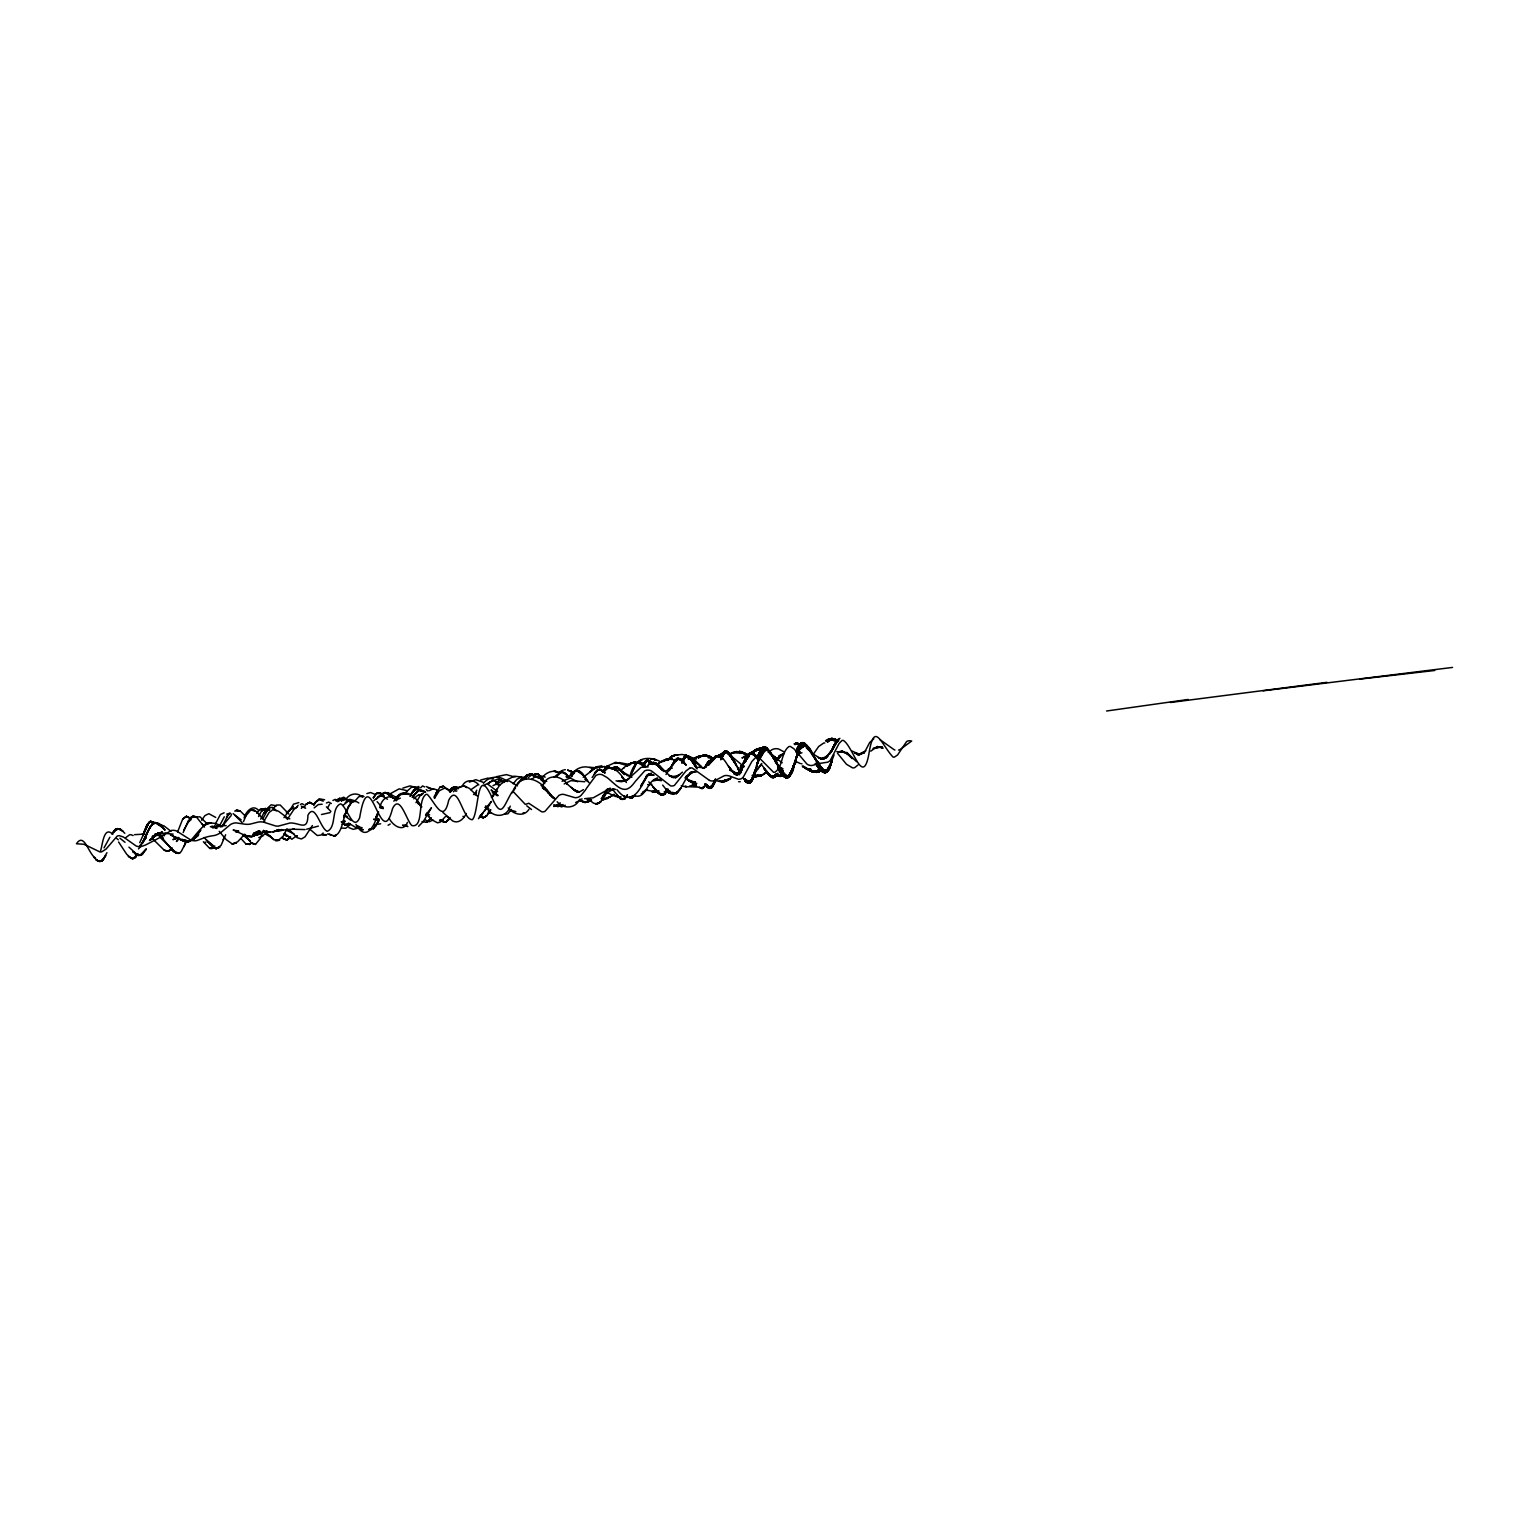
<?xml version="1.0" encoding="UTF-8"?>
<svg xmlns="http://www.w3.org/2000/svg" width="1529" height="1529" viewBox="0 0 1529 1529"><rect width="100%" height="100%" fill="white"/><g stroke="black" fill="none" stroke-linecap="round" stroke-linejoin="round"><path stroke-width="1.5" d="M748.981 783.192L745.215 780.784L748.694 783.211L745.54 781.128L748.694 783.211L751.064 781.185L748.14 783.058L744.547 780.019L749.535 783.039L753.835 775.432L750.032 782.16L745.311 781.319C755.039 788.352 755.402 765.303 758.212 760.525M755.135 771.61L761.901 749.401L758.671 757.772L762.933 748.446L758.728 758.652L764.041 748.025L767.271 748.675L764.041 748.025C755.383 757.562 758.671 773.54 749.497 782.657L745.54 781.128M100.532 850.85C102.596 845.422 103.59 825.22 112.802 834.261M783.651 774.037L780.554 772.546L783.135 775.585L788.066 777.229L790.187 775.184L794.545 763.583L791.143 773.693L788.066 777.229L783.765 776.12L779.427 770.692L783.345 775.815L787.015 777.917C793.494 774.687 792.978 765.513 795.481 759.741M792.118 771.4L794.698 762.665L789.155 776.732L785.715 777.229L781.797 773.082L770.788 752.975M792.385 769.679L794.086 764.118L790.225 775.413L787.015 777.917L780.822 772.757C785.237 782.752 793.914 774.362 793.761 766.354L788.142 777.63L784.473 776.713L780.459 771.782L784.167 776.579C789.212 779.675 777.898 772.451 779.045 769.507L785.982 777.649L788.888 776.044L791.697 770.922L788.142 777.63L785.715 777.516L783.517 776.006L786.766 777.21L781.854 773.808L787.148 777.783L792.385 769.679L789.289 776.522L787.015 777.917L784.473 776.713L787.148 777.783L790.799 773.062L788.582 776.789L785.982 777.649L783.345 775.795L786.804 776.732L784.606 776.828L779.427 770.692M828.642 768.609L824.341 772.336L820.786 770.482L817.537 766.01L823.08 772.069L825.564 772.661L828.508 769.832L830.706 764.08L828.049 770.807L825.564 772.661L820.844 769.737L818.034 765.857L822.086 771.228L824.876 772.604L829.043 769.144L832.292 760.429L829.043 769.144L826.061 772.164L822.315 770.979L816.601 763.181L822.086 771.228L824.666 772.661L819.506 767.711L823.558 772.145L826.998 771.916L831.948 760.945L829.005 769.316L826.616 771.916L824.571 771.705L818.722 765.57L824.895 772.279L826.998 771.916L831.528 761.48M757.371 758.556L760.563 749.898L762.627 747.681L766.163 747.91L762.111 747.891L758.365 755.364L761.366 748.656L766.182 748.388L762.627 747.681L757.409 757.409M791.257 773.215L793.417 765.628L790.569 774.133L787.015 777.917L790.225 775.413L793.035 768.38M798.711 751.752L792.079 770.884L789.174 775.012L792.079 770.884M755.555 770.348L752.841 778.701L749.497 782.657L752.115 780.325L753.912 775.948L750.911 781.988L748.35 782.791L749.841 782.829L752.115 780.325L749.841 782.829L747.146 782.37L748.713 783.116L751.121 781.797L754.581 773.827L750.452 781.567L748.216 782.428L744.164 778.93L748.14 783.058L750.089 782.752M796.705 753.835L801.005 743.228C813.753 743.839 814.384 765.876 824.895 772.279L828.049 770.807L830.343 765.838C829.941 773.254 821.608 772.986 819.831 766.335L823.539 770.769L827.132 771.591L822.908 770.368L818.416 764.309M794.545 763.583L790.168 773.674C796.647 765.188 794.64 750.07 804.598 744.547L808.401 747.452L812.663 754.275L803.814 742.941L801.234 743.495L798.386 747.777L801.005 743.228L803.012 742.597L807.293 745.98L804.235 742.979L801.005 743.228L797.737 747.49L800.833 743.151L803.165 742.846L808.535 748.407L804.197 743.037M721.631 755.269C725.09 751.007 716.738 756.415 724.421 753.453L720.713 757.447L722.663 753.377L725.874 751.14L728.32 752.344L736.041 764.538L727.689 752L725.166 752.364L721.229 758.843L724.326 751.981L727.345 751.523L740.552 772.221M811.364 752.02L804.56 743.553L801.712 743.629L799.247 747.089L802.801 742.96L806.796 745.311L803.145 742.635L809.338 748.942L803.814 742.941L800.221 744.929L804.56 743.553L809.625 749.286L804.904 743.438L801.234 743.495L804.56 743.553L811.364 752.02L807.312 746.859L804.12 746.076L800.604 747.796L798.635 750.777L795.309 760.85L797.87 753.873L796.093 758.441M664.503 760.811L675.149 755.25L670.791 756.931L674.041 755.402L682.087 754.447L687.993 755.899L690.267 757.964L685.068 756.435L681.819 763.009L684.055 757.944L687.668 755.861L693.956 763.067L687.362 755.727L684.839 756.454L682.297 761.117L685.279 756.205L687.668 755.861L694.644 764.385L690.267 757.964L686.521 755.498L682.144 762.417C684.361 747.872 695.829 761.671 697.09 768.934M758.384 760.62L756.492 766.029L758.556 760.257M525.517 779.255L526.932 775.184L532.837 774.209L526.645 775.241L520.93 780.535M142.809 835.713L149.02 822.277L150.511 821.264L154.505 822.717L150.511 821.264L147.013 824.743L143.974 832.368L149.02 822.277L139.731 842.651M177.555 832.044L182.735 818.971L186.442 816.333L190.685 818.474L186.442 816.333L182.735 818.971L186.442 816.333L190.685 818.474M715.438 778.892L711.138 787.626L708.405 787.741L706.742 786.04L711.425 787.836L714.559 782.944L709.896 788.391L705.92 785.371L709.188 788.199L706.761 786.441L711.329 787.989L714.846 782.083L711.329 787.989L707.545 787.225L710.584 788.333L705.767 785.237L709.15 788.18L712.036 787.339L709.15 788.18L706.685 786.288L709.934 788.257L713.661 784.301L710.889 787.836L707.564 787.034L710.889 787.836L712.877 786.059L715.381 779.828L712.476 786.804L711.138 787.626L706.742 786.04M830.706 764.08L828.508 769.832L825.564 772.661L822.086 771.228L816.276 763.277L821.474 770.96L825.297 771.782L822.602 771.877L818.34 767.577M715.706 779.427L712.476 786.804L710.01 787.989L704.888 783.937M758.594 760.047L757.333 763.506L762.436 751.427L766.87 750.127L764.481 749.076L762.302 750.07L760.486 754.179L763.353 749.325L766.392 748.713L763.353 749.325L760.486 754.179M720.79 759.779L723.867 753.912L721.229 758.843M834.05 754.944L830.094 765.647L827.055 769.871L823.634 769.909L818.607 764.06L823.634 769.909L827.055 769.871L831.872 761.117M526.167 777.267L528.269 774.458L526.396 775.528L530.506 773.98L529.378 774.114L535.953 775.012M759.129 758.613L762.436 751.427L766.87 750.127M263.428 830.304L260.121 838.752L255.458 844.39L251.291 842.976L244.697 834.93M720.943 759.473L723.102 753.893L725.166 752.364L721.936 756.683M378.58 811.746C375.675 822.831 366.998 843.97 355.932 824.379M629.986 776.732C631.057 769.45 638.338 754.734 645.2 766.985C645.869 762.493 634.095 761.901 639.275 762.054M225.661 834.738L221.017 845.48L215.971 848.71L212.55 846.875L204.255 837.472M642.753 767.099C642.906 761.442 649.768 757.792 652.118 763.946L647.149 760.2L643.136 765.341L645.486 761.232L647.608 760.467L652.138 763.965L648.831 760.601L646.576 760.333L644.129 763.067L646.576 760.333L649.462 760.945L652.138 763.965L648.946 760.792L646.041 760.678L648.239 760.448L650.8 762.531L647.608 760.467L643.136 765.341M143.974 832.368L147.013 824.743L150.511 821.264L154.505 822.717M243.474 821.665L246.035 815.664L250.871 809.93L256.585 811.612L264.861 821.149M741.049 769.832C743.706 765.016 746.706 746.897 755.632 755.211C744.566 747.146 743.897 768.418 739.023 773.712M347.427 810.198C342.362 815.913 342.343 841.829 329.423 834.203M796.609 752.593L801.865 742.616L805.898 745.12L803.165 742.846L799.686 744.107L801.98 742.75L804.617 744.011L808.172 749.076M798.023 747.566L801.98 742.75L797.526 751.236L802.056 742.693L804.617 744.011M682.01 762.78L684.208 757.352L686.521 755.498M715.438 780.363L712.208 786.67L708.634 787.511L711.769 786.9L714.731 780.841M764.978 748.426L763.755 747.7L760.563 749.898C761.155 746.381 769.297 747.891 763.984 747.012L759.607 752.134L756.97 758.384L761.06 753.109L759.072 755.498M380.148 807.293C380.912 798.864 390.545 792.251 396.221 800.871M714.846 782.083L711.425 787.836L708.405 787.741L705.041 784.09L708.309 787.798L711.329 787.989L713.947 784.32L709.896 788.391L707.545 787.225M682.144 762.417L684.055 757.944L686.445 755.689L688.394 755.88L696.115 767.52M798.386 748.962L802.171 742.826L804.904 743.438L821.589 769.183L824.571 771.705L826.616 771.916L830.725 765.36L828.126 770.559L825.717 771.782L819.391 768.915L818.034 767.31L823.443 770.731L819.831 766.335M759.148 753.013L758.69 753.931L761.136 751.064L757.39 757.161L760.639 751.618M795.94 752.134L798.75 745.464L800.833 743.151L803.375 743.323L799.686 744.107M262.835 818.703L268.531 808.287L272.258 807.274L276.501 810.542M720.579 758.174L723.351 752.669L726.753 751.523L733.098 759.187L729.295 753.472L725.874 751.14L718.706 755.517L723.102 754.275L718.496 755.326M797.01 756.033L796.15 758.116L798.979 752.287M215.283 824.15L220.386 814.517L224.132 812.778M606.019 791.85L601.126 798.73M106.973 852.704L102.252 860.712L98.276 861.286L95.715 859.508L99.92 861.572L103.685 859.05L99.92 861.572L97.455 860.54M377.529 813.638L375.828 817.633L378.351 811.727M643.671 764.653L646.996 760.697L645.486 761.232L648.239 760.448L651.45 763.162L648.831 760.601L645.104 761.652L643.269 765.245L640.938 763.965M721.363 759.301L723.064 755.383M837.663 740.38L832.483 749.325L837.127 740.418L833.993 746.897M830.744 765.226L826.788 771.38L824.15 771.075L826.788 771.38L829.827 766.507L827.151 771.495L824.876 772.604L821.532 771.208L824.341 772.336L827.399 769.928L825.698 772.279L823.347 772.317L826.558 771.4L829.387 766.373M222.049 826.788L227.859 815.339M834.891 743.763L833.037 747.7L835.541 742.769L831.031 752.211L838.312 739.195M185.793 842.555L181.32 851.385L179.925 852.781L176.026 852.666L178.453 853.488L172.376 850.124L159.914 835.293M183.977 846.665L186.27 841.466M791.697 770.922L788.238 777.401L785.83 777.688L777.879 767.94M864.172 753.338L864.611 752.306M759.588 756.224L762.302 750.07L765.188 748.121L768.59 750.089L775.127 760.486L772.221 755.326M741.125 771.438L741.603 770.329M607.376 788.907C605.962 796.647 597.208 810.599 589.831 799.514M792.939 769.03L790.187 775.184L786.957 777.133L781.759 772.298L785.753 776.464L789.212 776.082L785.753 776.464L781.759 772.298M758.365 755.364L761.366 748.656L763.487 747.012L765.857 747.433L762.111 747.891L757.352 759.34L761.366 748.656L764.92 747.318L763.487 747.012L759.053 754.007L762.111 747.891L764.653 746.955L767.654 748.847M798.386 747.777L799.973 744.222L803.012 742.597L805.821 745.273M865.07 751.293L869.695 742.482L873.804 738.775M183.824 829.979L189.099 820.882M183.174 832.54L188.335 820.691L192.578 816.41L196.572 817.212L203.72 826.08M260.714 819.219L263.772 812.931L268.913 809.433M219.545 825.87L224.285 816.792M602.961 772.202L606.153 766.736L610.759 768.15M682.03 761.652L684.839 756.454L688.91 756.836L686.177 755.804L683.826 757.734L685.068 756.435L682.03 761.652L685.317 757.371M758.193 761.194L756.798 764.213L764.596 750.701L759.168 759.34M743.113 777.42L751.905 761.442L755.479 757.696A7.683 4.988 83.4 0 1 756.931 757.409L760.544 759.168L773.502 772.241A7.091 4.606 83.4 0 0 774.993 772.202C783.268 766.392 780.841 752.956 788.696 746.725A7.072 4.587 83.4 0 1 790.589 746.534L794.201 749.019L806.968 764.099A15.978 10.378 83.4 0 0 812.071 765.475L817.919 763.85A43.653 28.344 83.4 0 1 820.614 763.277L827.648 762.187A15.099 9.805 83.4 0 0 830.285 760.391L839.115 743.419L842.02 740.495A5.332 3.459 83.4 0 1 843.435 740.476C853.316 746.649 862.681 787.282 868.854 754.198C874.244 719.834 880.914 743.916 892.898 756.951A6.517 4.224 83.4 0 0 894.312 757.18L897.561 754.982L906.621 741.565A13.551 8.811 83.4 0 1 909.526 740.705L911.685 741.03L900.122 749.516A13.169 10.015 82.4 0 1 898.517 750.07M643.289 765.532L645.104 761.652L647.723 760.219L652.386 764.462M433.968 796.991L439.798 787.339L443.486 786.288L448.57 790.034M796.074 750.949L800.508 744.508L796.857 749.267L798.75 745.464L802.152 743.113M714.559 782.944L711.138 787.626L708.424 787.053L706.111 784.377L709.628 787.378L711.769 786.9L710.889 787.836M721.019 757.753L724.746 752.478L721.134 756.568L723.389 752.364L727.345 751.523L733.805 760.181L726.447 751.121L724.192 751.542L727.345 751.523L733.805 760.181M289.249 811.249L293.549 804.158L298.843 802.591M489.987 809.873C488.917 813.925 484.215 820.385 479.8 816.199M142.331 843.282L146.784 834.127L142.331 843.282L146.306 837.338L139.368 846.359M258.554 816.543L261.65 810.905L266.791 808.822M347.714 809.376L343.719 817.442C346.318 811.842 350.122 796.552 358.856 802.973M682.469 761.614L684.38 757.772L682.603 761.117M474.965 793.761L476.761 790.187M475.118 794.927L476.456 792.27M603.248 772.088L605.293 768.036L609.192 767.271L605.293 768.036L603.439 771.591M264.517 820.156L269.085 812.491L272.659 809.797L278.431 811.173L288.159 818.455L285.694 817.556L289.841 818.856M347.656 808.516L351.422 802.553L348.134 807.331M602.846 771.954L606.726 766.507L610.511 768.074M629.394 778.395L630.349 776.503M109.878 837.204L104.029 847.888M571.598 776.713L572.534 774.878M757.83 755.957L763.181 747.127L766.736 747.949L762.608 747.91L766.736 747.949M287.012 828.68L282.961 836.535L277.934 840.491L273.901 839.65L264.058 830.725M704.219 768.38L709.609 760.678L712.973 760.085L708.577 761.595L706.551 764.137L709.609 760.678L713.24 760.142L710.985 760.658M648.793 781.835L658.598 793.283L662.477 795.042L666.3 791.544L664.351 794.411L660.108 794.449L652.807 786.422C655.54 789.423 660.337 798.597 665.363 793.322L667.026 790.302C670.065 796.571 678.895 793.207 680.825 787.779L676.066 793.78L680.157 789.346L687.649 775.91L691.032 772.202L685.68 778.93L689.98 773.33L692.981 771.82L685.833 776.713L694.147 771.572M799.61 749.726L804.12 746.076L799.629 748.312L803.126 744.967L805.687 746.076L801.712 746.228L798.635 750.777M833.936 747.337L829.846 753.873L835.293 743.591M409.963 796.284L415.468 788.18L418.908 786.441M416.003 802.706L420.59 794.946L423.074 793.322L420.59 794.946L422.023 793.991M569.304 777.783C571.903 766.526 582.931 771.457 586.391 779.255M118.612 842.001L126.544 854.061L130.997 858.266L134.781 858.132L137.992 853.507M244.067 817.939C245.634 811.956 252.801 803.623 258.63 810.446M756.893 758.097L759.645 752.956L758.69 754.542M833.133 747.566L830.763 751.981L834.089 746.152M434.676 798.023L439.339 790.722L444.691 788.066L451.303 791.162M136.215 856.871L132.641 858.916L128.417 856.336L132.641 858.916L137.495 854.482M667.408 789.805L664.351 794.411L661.35 795.137L655.215 789.098L660.108 794.449L664.351 794.411L667.408 789.805L664.867 793.971L661.923 795.195L656.629 791.257L661.35 795.137L664.867 793.971L667.848 788.773M720.771 757.83L722.625 754.409L721.134 756.568M721.229 756.301L723.389 752.364L726.753 751.523L730.327 754.906L737.532 767.08M450.08 817.461L445.665 822.315L440.104 819.754M327.703 807.656L329.595 804.273M510.246 806.089C506.653 818.722 491.918 817.824 486.279 807.025M420.666 787.798L422.539 785.944L424.661 786.957M572.649 774.305L571.674 775.987L572.993 773.961M674.92 760.983L679.965 758.594L685.432 764.213L681.208 759.397L676.907 758.46L672.416 765.36L678.035 758.308L681.208 759.397L686.12 764.959L679.965 758.594L677.748 759.11M797.737 747.49L799.973 744.222M411.702 793.36L415.678 788.582L420.59 790.799M798.062 754.007L795.692 758.078L800.183 751.58M494.326 793.608L499.773 784.969L504.818 781.281L509.195 780.86L517.433 785.925M304.118 807.56L306.048 804.292L309.699 802.362L313.846 804.598L309.699 802.362L306.048 804.292L309.699 802.362L313.846 804.598M602.923 771.247L606.726 766.507L608.752 766.679L605.465 767.405L609.402 767.042M379.383 819.85L373.267 828.68L368.757 829.444M627.215 794.908L624.941 798.692L620.946 799.227L612.976 789.977M138.489 848.92C145.905 841.485 150.855 808.287 164.864 829.999L160.335 825.144L164.864 829.999M738.22 774.133L745.579 758.709L743.514 763.544C745.33 759.684 747.108 752.88 752.536 753.013L755.116 754.925L749.917 753.128L746.362 757.256L750.586 752.803L755.116 754.925M287.261 819.448L293.893 809.472L297.486 806.624M542.833 785.294C547.057 773.636 561.372 775.012 567.431 784.377L566.514 783.498L575.86 791.372L570.986 787.263M146.23 849.092L141.26 855.036L143.439 853.182L139.693 855.571L146.23 849.092L141.968 854.463L138.088 855.456L128.933 847.123M837.854 739.596L833.63 746.267M603.229 796.972L604.184 795.405M312.394 825.545L304.997 836.879L301.404 838.962L297.238 837.72L289 829.502M396.795 800.279C402.624 784.473 417.513 797.603 421.297 807.006L417.952 802.438L421.564 807.274M714.406 783.096L712.208 786.67L709.628 787.378L707.43 785.505M556.938 776.178L561.888 771.705L567.871 775.834L563.57 772.241L559.824 772.432L564.793 772.776L567.871 775.834M517.452 783.746L521.007 779.427L525.059 778.987M712.743 759.951L715.553 756.129L712.094 760.983L715.553 756.129C723.599 754.256 726.753 765.685 731.397 770.081L728.473 766.029M412.238 797.431L418.545 790.225L425.654 792.079L419.271 790.015L412.448 796.991M201.675 820.251L204.943 815.588L208.823 813.696L215.723 817.423M314.018 805.018L316.14 801.616L319.523 799.82L323.25 801.139M683.062 759.722L685.279 756.205L688.394 755.88L693.153 761.824L689.732 756.97L686.445 755.689L683.081 760.123L685.126 756.74L687.668 755.861L694.644 764.385M835.14 744.183L832.54 748.293L836.631 742.674M381.447 793.78L376.421 793.475L373.382 797.756L376.421 793.475L379.918 792.729L382.441 794.373M788.582 776.789L789.862 774.783M793.226 766.335L794.698 764.022L792.882 766.66M511.431 809.453L507.896 813.791L505.067 814.154M592.105 777.496L597.954 769.756L600.763 769.546L605.159 773.043L599.502 769.335L594.647 772.68M594.131 774.266L596.769 770.176L600.763 769.546L603.783 771.667L599.502 769.335L603.783 771.667M752.784 776.006L761.767 763.525M445.379 816.639L440.295 822.124L437.542 822.831L431.598 819.697L427.107 814.498M512.177 792.844C520.854 770.406 540.31 778.165 550.937 795.29L543.598 788.333L547.019 790.55L542.375 787.951L545.681 789.404M513.515 790.818L515.56 787.741M373.382 797.756L376.421 793.475L379.918 792.729L382.651 794.774M812.549 755.345L818.684 746.496L823.615 743.094A9.04 6.861 82.4 0 1 824.819 742.96M738.029 774.591L743.935 765.819L737.15 774.974M805.936 768.036L802.84 766.545L807.331 769.431L810.962 769.202L805.745 768.399L809.663 770.119L808.191 770.004L810.848 770.119L807.331 769.431L803.279 766.22L812.358 771.782L811.115 770.903L814.116 772.126L816.811 771.247L813.543 772.03L816.295 771.82L812.358 771.782L809.816 769.985L815.244 772.317L817.881 771.266L814.709 772.26L811.727 770.597L818.091 772.126L820.289 770.826L816.41 771.189L819.219 771.858L821.36 769.737L816.39 772.374L813.524 771.495L816.39 772.374L821.36 769.737M760.888 749.019L759.359 748.388L757.008 750.108L761.06 748.579L758.518 748.522L757.103 749.114L762.321 748.407L755.995 749.936L760.888 749.019L757.295 748.828L755.441 750.433L758.785 749.153L756.721 749.057L754.351 751.599L758.174 749.095L754.466 750.548L755.785 749.458L752.459 752.88L756.721 749.057L759.416 749.306L753.644 750.835L757.868 750.223L754.581 750.204L751.695 753.052L754.925 755.269L752.249 753.205L749.21 753.396L756.798 749.535L747.7 754.867L752.536 753.013L756.74 756.607L752.287 753.128L746.974 756.301L750.586 752.803L756.855 757.18L750.892 753.147L748.637 753.854L745.349 759.168L749.745 753.587L754.122 754.695L750.892 753.147L748.082 754.428L750.299 753.3L752.803 754.045L749.745 753.587L747.089 755.804L749.21 753.988L752.192 753.931L749.21 753.988L744.432 761.232L747.585 755.058L750.299 753.3L753.453 754.313L749.325 753.969L752.287 753.128L755.632 755.211M744.871 760.964L741.125 766.488L744.776 761.232M283.974 817.652L289.994 809.433L295.384 807.943M628.916 797.106L631.248 798.042L634.554 795.443L632.738 797.622L629.948 797.221M714.75 756.702L708.481 765.169L717.617 755.555L705.098 767.501L706.169 766.755L703.225 767.902L704.353 767.768L697.969 767.252M112.057 834.165L116.988 828.622L121.154 829.693L124.843 833.324M793.494 765.991L796.131 762.168M355.493 800.412L358.799 796.724L362.526 796.131M466.402 813.485C463.937 818.34 458.719 824.227 452.66 820.939L442.951 812.472M487.675 806.93L484.349 811.211M627.406 795.137L624.941 798.692L622.169 799.419L616.435 794.927L620.946 799.227L624.941 798.692L625.953 797.221L622.169 799.419L625.953 797.221M223.024 839.669L224.247 837.911M633.102 797.049L634.134 795.577M826.176 758.097L831.91 750.032L825.813 757.734L828.355 755.345L821.914 758.632L824.475 758.632L818.416 757.524L821.532 759.244L813.332 754.122M604.07 772.508C609.746 761.366 621.194 773.598 624.482 780.153L621.672 776.694L626.431 782.523M830.209 752.402L831.91 750.032M265.606 809.911L271.187 804.789L276.501 805.84M784.339 753.51L778.873 755.938L783.173 753.835L777.401 758.46L781.529 754.867L776.235 761.174L780.058 756.377M777.458 773.521L774.916 777.076L772.049 777.477L764.271 768.934L768.017 773.731M748.732 755.804L746.19 759.263M779.312 757.008L776.197 761.213L779.484 756.893M393.813 801.158L399.604 794.64L404.917 794.086M743.591 762.952L741.24 766.22L747.433 758.231M776.197 761.213L778.261 758.365L777.229 759.798M214.92 846.11L212.072 848.614L209.702 848.385L203.357 841.772M447.213 788.582L450.348 791.984L453.654 788.754L458.528 788.62M647.149 766.354C656.4 754.217 664.714 775.929 674.155 777.649L669.167 775.776L676.716 776.847L672.034 777.42L679.64 774.744L675.283 777.955L682.469 772.126M296.894 835.618L291.848 839.268L284.814 833.477M314.802 802.878L319.179 798.769L324.626 799.782M403.599 794.296L412.027 786.766L419.347 787.875M376.172 799.323L380.683 795.271L387.468 799.227M301.366 808.401L302.685 806.624M757.524 769.221L761.346 764.099M744.795 761.69L742.578 764.557L745.884 760.62L740.495 767.29M193.915 839.096L200.681 830.132L193.915 839.096L198.025 835.598L190.991 840.778M431.407 817.767L426.304 822.334L422.1 821.513M373.745 800.776L379.249 796.036M407.459 822.354C403.58 833.076 392.399 825.278 389.226 818.378M603.152 796.552L606.879 789.843L602.999 796.399M721.879 754.734L724.173 751.733L727.708 752.249L734.264 761.404L726.753 751.523L722.605 753.51L724.994 751.503L727.708 752.249L731.646 756.53M740.208 767.596L744.68 761.824L741.565 765.819M462.37 785.81C465.695 778.911 474.43 779.542 478.825 784.912M296.167 807.847L298.155 805.267M483.202 812.606L480.393 815.492M777.993 773.158L774.916 777.133L772.049 777.477L763.908 768.246L769.909 776.101L773.254 777.516L775.318 776.12L772.241 777.305L767.329 773.024L772.049 777.477L776.197 775.299L780.765 775.891L776.503 775.184L781.816 775.853L783.995 774.152L781.09 776.331L777.974 775.719L783.785 775.375L781.357 776.254L777.21 774.955L780.306 776.407L783.727 775.853L779.981 775.337L783.785 775.375M413.078 795.959L418.545 790.225L417.092 791.162L420.8 789.824L419.271 790.015L423.953 790.818M776.369 760.888L779.006 757.486L777.401 759.55M449.488 790.818L453.807 786.9L458.624 787.855L454.763 787.053L450.386 789.537L452.985 787.664L457.687 787.875L453.807 786.9L452.508 787.779L456.158 786.862L454.763 787.053L458.624 787.855M450.138 792.137L451.609 790.283M835.102 743.648L838.446 739.424M513.152 783.765L516.917 779.274L521.236 777.019L525.976 777.63M273.137 808.631L276.443 805.038L280.208 805.018L288.866 814.059M745.311 781.319L748.942 782.619L750.663 780.516L749.611 781.357M192.864 839.765L199.573 831.547L192.864 839.765L185.124 841.848L170.407 834.834L183.633 841.179L188.468 841.887L185.124 841.848L189.73 841.409C200.471 830.515 205.478 816.983 221.342 826.08M574.522 772.088L573.509 773.311C578.612 765.704 584.995 777.363 587.767 781.491M590.003 799.151L585.072 802.668L580.466 800.374M179.141 838.198L176.408 841.504L179.122 838.312M746.114 757.581L748.14 755.135M742.597 764.366L745.693 760.62M579.663 799.285C575.535 808.784 563.207 809.3 557.148 801.731M540.998 779.178C544.936 772.814 553.078 768.819 560.015 772.948M776.35 761.041L781.529 754.867M776.197 775.299L774.228 777.382L776.828 774.496L774.916 777.076L771.208 776.598L773.54 777.669L776.235 775.929L772.699 777.019L776.159 776.025L773.54 777.669L769.603 775.49L772.699 777.019L776.159 776.025L772.049 777.477L776.407 774.171L772.986 776.694L770.731 776.445L761.538 764.71M228.547 814.632L226.464 817.078L229.981 813.294L231.586 814.422M290.491 837.032L287.108 840.013L283.324 838.829L287.108 840.013L290.491 837.032L287.108 840.013L281.776 837.414M379.861 796.112L385.518 792.538L393.125 798.1L386.34 792.786L381.868 793.742L385.518 792.538L384.008 792.614L387.926 793.398L386.34 792.786L391.424 796.552M256.624 813.275L259.93 809.548L264.995 809.72M632.471 797.488L633.618 796.131L630.196 797.182L632.471 797.488L634.554 795.443M705.27 785.275L701.792 788.754M345.707 799.724C349.032 793.704 357.366 791.831 362.335 797.144M433.051 820.003L429.19 821.761L425.425 820.003M626.202 796.533L623.794 799.323L619.608 798.291L623.794 799.323L626.355 796.513M753.281 775.107L754.829 773.311M857.998 764.978L854.864 767.539A8.142 6.192 82.4 0 1 852.609 767.902L846.493 764.29L837.452 753.205M703.913 786.9L702.537 788.486L700.091 787.875M533.468 775.738L537.482 773.942L535.895 773.789L538.724 774.534L535.322 773.942L533.468 775.738C537.252 770.062 542.852 778.72 544.439 781.778L540.731 776.503L544.439 781.778M490.905 809.873L488.21 812.281M676.066 793.78L678.111 791.449L672.932 794.258L666.51 789.862L670.18 793.455L673.104 792.576L670.18 793.455L667.198 790.722L669.97 793.226L673.104 792.576M226.751 814.078L230.019 813.18M449.602 790.34L451.628 788.047L455.26 787.187L450.386 789.537M222.068 826.329L231.166 815.549M745.884 760.62L743.629 763.143L745.865 760.869M172.051 847.945L168.324 851.233L164.272 850.239L153.244 839.402M267.231 831.011L262.701 836.057L258.783 837.644M516.84 785.103L518.885 782.848M834.414 744.757L837.376 741.489M171.095 849.035L169.738 850.525L171.879 848.442L168.324 851.233L165.82 850.678M663.242 794.736L666.95 790.665L663.242 794.736L658.789 793.016M748.77 756.74L746.171 759.55L748.713 756.721M314.152 807.904L318.338 804.579L322.179 804.235M343.203 805.191L348.994 800.565L353.046 801.903M350.351 824.532L345.688 828.278L341.942 828.068M453.444 791.735L457.286 787.645L464.166 785.81L469.518 788.467L477.105 795.921M666.013 774.496L675.206 760.123L678.035 758.308L682.546 760.888L678.035 758.308L674.193 761.174L669.167 770.712L675.206 760.123L679.258 758.881M488.382 783.536L492.472 780.421L497.747 782.198M395.094 797.985L400.598 793.608L404.172 793.226M560.283 802.897L554.721 806.433M528.212 777.554L531.786 774.916L535.914 776.828M617.066 789.805C631.725 808.726 641.11 787.779 647.551 774.687L654.068 775.279L648.64 774.266L640.689 786.116L647.551 774.687L651.602 773.101M826.654 741.164L829.922 738.641L835.369 740.112L832.254 738.431L827.705 740.055L832.254 738.431L837.147 741.183L832.808 738.583L827.38 742.138L831.394 738.488L838.504 740.877M839.899 738.316L836.439 741.928L838.637 740.323M257.847 831.394L254.54 834.815L259.318 831.107L253.374 833.477L258.688 830.992M491.44 797.297L496.428 792.118L493.408 794.564L495.625 794.01L492.338 792.806M607.338 790.015L605.159 792.003M126.009 837.433L129.545 834.815A7.779 5.046 83.4 0 1 130.997 834.719L133.119 835.56M497.212 784.339L500.595 781.548L504.455 782.217M496.275 782.6L499.907 780.019L504.895 781.204M683.157 760.582L684.247 759.531M692.312 785.141L696.001 784.186L693.822 785.6L696.115 783.268M798.157 746.553L800.508 744.508M413.767 798.826L417.589 795.443L422.501 794.373M553.842 777.401L561.258 771.323M676.907 758.46L674.193 761.174L676.315 759.779M478.462 818.722L491.535 801.425L486.662 807.159L489.643 804.942L485.553 807.484L488.611 805.993L484.98 807.427L488.095 806.318M528.938 809.338C523.797 817.518 513.362 814.288 508.22 807.924M323.135 833.037L321.109 835.044L317.248 835.522L309.909 829.215M114.885 830.687L116.988 828.622L121.154 829.693L116.988 828.622L113.452 832.139L115.439 829.253L119.434 828.814L113.968 830.572M737.666 774.305L741.928 770.157L736.577 774.744L740.973 771.725L735.411 774.725L739.96 772.967L734.092 774.19L738.794 773.846L734.474 773.158M666.3 791.544L662.477 795.042L658.598 793.283L654.202 788.391L661.923 795.195L665.363 793.322L667.045 789.824L670.83 792.022L666.931 789.748L670.944 792.786L667.542 791.277L662.669 785.103M533.717 775.26L536.87 773.865L534.768 774.247M267.346 809.529L263.772 812.931L267.346 809.529L269.792 809.606M338.444 799.399L343.738 797.201L350.447 801.808M286.305 812.855L293.339 806.72M768.303 752.516L771.858 749.783A14.946 11.353 82.4 0 1 778.681 749.038L783.823 751.752M693.822 785.6L695.179 784.32L689.369 786.25M751.446 752.803L756.415 750.548L753.453 751.083M683.157 759.225L686.445 756.205L688.948 756.683L696.555 768.15M112.573 832.445L116.204 829.1L114.713 830.228M259.854 830.859C252.954 841.848 241.735 833.324 233.153 830.037L238.83 831.145L236.555 831.336M870.765 751.179L877.455 746.381M724.421 753.453L720.579 755.517L724.077 753.243M300.41 804.598L300.869 804.197A4.224 2.752 83.4 0 1 302.36 803.853L303.984 804.751M345.229 802.725L346.739 801.387M483.451 783.307C489.242 775.719 500.442 775.241 507.303 781.644M164.559 835.713L156.436 834.299L149.441 840.53L157.793 833.267L162.284 832.12L154.945 835.866L150.817 839.841L157.793 833.267L160.908 833.076L153.55 836.382L160.908 833.076M573.279 772.432C578.363 766.526 587.117 765.092 593.711 769.316M861.362 754.217L863.522 752.344L858.151 755.058L863.522 752.344M665.746 771.017L671.957 768.017M326.422 802.973L328.716 802.094L331.315 803.528M703.244 788.047L699.269 787.607M469.327 782.122L475.729 779.675L483.049 782.236M712.973 784.53L709.609 787.435L710.966 786.346M648.64 774.266L645.907 776.617L650.838 774.056M531.385 779.465L535.475 776.579L539.966 778.318L544.783 783.651M710.698 760.123L707.564 762.799L710.698 760.123L712.973 760.085M669.664 758.556L667.294 760.41C674.098 755.594 670.944 761.671 672.034 758.919L670.983 758.632L676.315 761.098M187.685 822.468L191.221 819.487M762.665 748.618L761.576 748.923L763.984 747.012L767.138 748.388L764.309 746.897L761.862 748.369L758.021 757.83L760.869 749.822L764.653 746.955M650.322 763.755L655.081 763.372L649.557 763.525M647.111 789.69L641.263 793.895M562.06 781.262L570.241 777.993L577.675 781.797M614.142 794.22L607.128 798.73L602.636 799.686L610.644 796.571L601.834 799.782M418.621 826.31L423.476 821.283L431.446 807.752L425.559 815.263L428.56 812.606L427.413 813.122M220.596 827.017L224.228 824.035M470.913 789.728L477.621 785.008M656.323 764.978L663.701 760.123L670.505 759.244L666.797 759.053L662.554 761.671L665.879 759.244L664.656 760.104L670.83 758.652L669.243 758.766M664.217 791.754L668.727 791.162L665.211 791.43L670.887 793.398L672.703 792.462M766.335 772.585L763.239 774.572L766.851 771.591L760.716 776.044L754.829 776.598L762.895 774.63L754.829 776.598M171.879 848.442L168.324 851.233L164.272 850.239M620.717 770.329L623.985 767.787C621.214 769.794 630.235 761.71 633.331 763.2L630.617 763.296L626.47 766.258L632.184 763.219L630.617 763.296C643.308 760.372 628.343 764.08 633.446 762.417L632.222 763.028L638.606 762.684M683.253 759.894L684.361 759.091M337.699 801.731L339.858 800.03L343.872 800.374M389.532 794.143L399.145 788.849L407.364 790.741M787.855 776.847L788.888 776.044M823.711 759.015L827.227 756.263M777.516 774.152L774.056 776.828L775.528 775.948M251.081 843.339L249.667 844.409L245.71 843.702L241.142 838.733M752.918 751.771L750.835 753.357L754.179 751.943L751.981 752.765M637.517 762.34L639.734 762.149L643.805 765.226L639.734 762.149L636.083 763.43L640.345 762.302L636.618 762.875L630.617 775.356L636.618 762.875L640.976 762.684L645.2 766.985M604.892 767.195L615.767 762.264L627.769 765.761M341.387 800.776L344.923 798.922L341.387 800.776L344.923 798.922L348.937 800.833M492.988 785.638L495.969 784.262L499.907 785.161M481.979 815.664L479.418 816.849M494.001 780.688L497.709 779.045L503.863 781.529M195.139 837.28L198.751 834.662M583.161 777.286L596.329 767.29L593.997 768.208L589.888 771.858L596.214 766.889L601.776 765.876M191.756 817.078L189.653 818.607L194.871 816.295L191.029 817.136L193.227 816.276M559.901 771.916L563.131 770.1M244.736 834.203L237.626 841.81L232.274 843.989L226.216 839.631L219.182 831.317M705.595 756.243L699.862 755.708L692.331 759.626M693.287 758.785L698.829 756.339L691.184 760.257M799.113 744.355L800.298 744.47L795.176 743.744L800.718 744.355M236.039 832.368L238.123 830.897M505.201 780.803L514.298 776.197L520.911 776.942M553.842 804.674L557.875 806.605L560.073 805.076M556.804 805.171L554.129 805.859M820.347 771.247L817.633 771.533L822.182 770.024L818.416 769.335M428.904 790.761L433.089 788.926L436.759 789.767M636.236 763.067L641.74 760.047L636.236 763.067C643.403 756.129 653.609 757.944 661.465 762.149M460.21 786.919L464.071 786.002L466.632 787.607M381.619 806.834L380.071 807.866L382.766 806.662L381.18 807.35L382.995 807.885L380.052 806.968L383.148 808.669L377.109 801.655M775.146 775.241L772.986 776.694L769.125 774.993L772.986 776.694L775.318 776.12M483.489 785.619L492.395 780.956M234.721 811.058L240.053 810.829L245.672 816.41M719.337 755.039L718.095 755.976M827.705 740.055L829.922 738.641L834.93 741.221M722.548 754.619L723.58 753.969M564.201 783.957L570.948 780.65L584.747 781.759M624.673 796.055L624.272 796.169M767.367 771.61L764.997 773.12L766.086 772.489M565.252 805.248L561.525 806.911L557.34 804.789M694.931 758.021L697.683 756.607L696.001 757.314M603.248 795.309L612.537 789.576L610.319 790.206L614.123 789.327L611.848 789.461L615.69 789.384M583.409 789.633L579.854 791.754L576.032 791.391L579.281 791.984L573.585 789.48L577.045 791.774L572.305 788.372M397.215 799.457L400.33 798.138M669.702 757.562L672.091 756.167M725.778 781.09L726.906 781.051L723.485 781.032L731.053 778.013L724.708 781.663L715.476 780.822M865.834 750.835L859.317 754.179L861.744 753.568L857.024 753.988L861.075 754.122L854.558 753.147L859.986 754.676L852.054 751.026M338.157 799.17L339.61 798.329L343.624 799.629M711.826 760.066L708.577 761.595L705.5 765.876L708.577 761.595L713.011 760.353M816.18 763.888L822.602 771.877L824.895 771.266M575.63 802.553L577.752 801.368M388.06 825.24L390.201 824.055M696.823 783.402L694.606 784.625L696.001 784.186M761.576 748.923L763.755 747.7M827.667 739.558L831.107 739.099M777.019 775.987L779.752 775.681L776.35 775.795M252.686 834.471L256.7 835.006L266.333 830.878M822.182 770.024L817.499 770.692L822.182 770.024L817.919 769.966L821.035 770.654L819.735 770.406M614.085 767.214L617.582 767.94L612.498 767.978L615.69 766.985L618.729 768.265L616.302 767.099L612.517 768.055L614.658 767.118L619.417 768.972L615.69 766.985L612.919 768.093L618.06 767.73L624.883 774.63L617.353 767.386L612.345 768.934L615.021 767.099L617.353 767.386L624.654 774.19M688.776 759.11L690.191 758.365L695.255 760.983L691.681 758.938L688.776 759.11L692.599 759.129L694.95 761.194L691.07 758.824M825.507 741.011L829.827 739.386L826.061 740.304M194.642 817.021L200.012 816.83L207.103 823.73M703.856 755.001L698.371 757.868L703.856 755.001L706.264 755.422L702.595 755.383L704.907 755.02L712.208 757.849L708.424 755.727L703.76 755.957L707.315 755.326L706.073 755.479L714.1 758.938M279.042 829.54L273.099 831.872L266.256 832.177L270.155 832.216M751.599 780.669L748.216 782.428L744.164 778.93M156.436 834.299L152.097 836.554L157.888 835.216M760.83 748.598L758.785 749.669L763.105 748.579M729.161 754.026L737.035 751.599L741.699 752.841L733.786 752.44L737.035 751.599L735.965 751.618M765.761 772.107L766.908 771.533M553.746 806.452L554.836 805.898M557.875 806.605L560.474 805.286M642.868 791.85L645.735 790.417M332.959 800.47L335.138 799.399L339.247 800.756M402.834 788.123L409.944 785.925L417.054 787.703M358.952 827.992L353.218 829.349L348.86 827.59M543.139 788.391L544.687 787.645M162.284 832.12L154.945 835.866L157.793 833.267L165.552 833.19M380.645 823.787L374.701 824.743M631.248 798.042L633.465 797.029L629.642 797.641L632.012 797.909M590.328 801.043L585.569 802.4L580.848 801.139L586.505 802.075L579.567 800.852M349.931 823.921L342.133 824.112M475.748 793.627L473.512 794.507M614.83 770.387L619.245 770.004L631.917 777.172L629.489 776.331M266.505 831.642L260.389 833.076M762.207 749L758.04 749.248L759.359 748.388L762.684 749.994L759.932 748.388L761.48 749.286M658.827 790.952C654.24 792.729 647.646 791.544 655.673 791.678L654.412 792.137M746.133 756.148L741.947 757.944L748.407 755.23L746.133 756.148L748.446 756.282M611.103 796.227L614.046 794.984M672.932 794.258L675.149 793.322L669.97 793.226L668.479 791.984L672.148 792.939L669.683 792.691L666.09 789.308L670.887 793.398L667.542 791.277L669.74 790.971M278.641 829.559L273.099 831.872L282.043 829.559L276.042 831.05M480.641 780.077L487.808 778.146L493.733 779.025M874.779 747.853L873.021 748.579L882.271 746.802L874.779 747.853L879.423 746.878L877.55 746.744L883.17 748.14M760.601 775.432L755.957 776.082L758.384 776.388M689.732 768.208L685.986 770.941L674.442 785.371A13.417 8.715 83.4 0 1 670.581 785.868L651.545 770.998A16.551 10.741 83.4 0 0 644.665 770.884L635.395 781.319A87.057 56.535 83.4 0 1 632.605 784.855L631.401 786.116A23.432 15.214 83.4 0 1 627.234 788.926L626.183 789.193A15.863 10.302 83.4 0 1 624.577 789.346L622.972 789.136A23.795 15.443 83.4 0 1 619.398 787.645L617.926 786.709A77.31 50.209 83.4 0 1 613.798 783.364L608.58 778.777A61.542 39.964 83.4 0 0 606.898 777.439L602.178 774.744A16.112 10.455 83.4 0 0 595.851 775.566L586.601 788.142A96.27 62.517 83.4 0 1 585.339 790.168L581.02 795.462A18.176 11.812 83.4 0 1 574.961 797.679L563.723 794.373A17.717 11.506 83.4 0 0 558.83 795.481L545.012 811.345A12.385 8.046 83.4 0 1 541.686 811.784L528.766 803.26L525.326 804.407L513.668 792.079A4.281 3.249 82.4 0 0 511.947 792.118C502.888 806.815 501.741 820.786 490.713 794.793C476.589 765.685 479.093 812.358 472.423 819.678C462.255 820.098 458.28 781.701 448.685 800.298C443.506 824.628 435.173 802.629 427.375 794.449A2.924 2.236 82.4 0 0 425.616 794.698C417.417 801.024 423.896 827.82 411.932 825.622C406.427 820.691 399.795 792.882 392.456 808.765C380.797 854.615 369.865 756.301 359.659 817.747C353.18 832.464 347.217 807.006 340.642 803.795C330.761 807.885 336.953 827.074 327.263 831.317C320.096 828.489 315.108 801.712 307.921 815.263C307.692 830.687 300.831 823.615 291.542 822.984A19.208 14.602 82.4 0 0 289.841 823.042L278.622 826.042A21.196 16.112 82.4 0 1 275.717 826.004L263.752 822.201M703.952 787.454L701.62 787.894L704.621 786.69M722.663 753.893L723.733 753.472M178.587 837.433L172.911 839.612L177.421 838.255M306.66 829.196L318.376 826.119M362.067 827.609L355.913 827.59L348.44 823.003M670.677 768.112L668.269 769.049L671.881 768.093M443.353 819.907L439.626 820.576L441.938 820.289M722.969 753.377L721.306 754.103L724.994 751.14L728.32 752.344L730.958 755.498M455.776 791.296L456.923 790.875M496.428 776.694L506.367 774.63L515.025 777.057M366.864 793.589L370.534 792.519L375.045 794.354M695.427 781.911L689.311 781.204L685.049 777.669L690.535 781.835L694.911 782.275L687.591 779.866M633.618 796.131L630.196 797.182M658.751 791.105L653.036 791.162L656.667 791.888L655.368 791.659M799.113 753.701L801.98 752.765M752.536 776.713L757.983 774.974L752.536 776.713L757.008 776.369L753.262 776.254M651.851 784.281L648.258 784.664M558.945 804.751L560.837 805.764L563.131 804.636L558.467 804.923L561.028 805.057M522.88 813.141L524.027 812.778M257.197 832.426L255.591 832.904L259.987 831.68L256.26 832.388L267.843 832.196M277.628 831.031L282.827 830.247L276.692 830.534L294.332 829.1L292.765 829.215L305.112 829.597M204.599 842.46L206.014 842.039M576.624 770.731L579.625 771.342L582.989 774.611L579.625 771.342L576.624 770.731L579.625 771.342L581.249 772.795L577.962 770.635L583.925 775.891L577.274 770.559M256.7 835.006L260.522 833.955M171.267 830.553L162.628 835.579A84.859 64.524 82.4 0 1 156.761 839.211L146.937 844.276A84.764 64.447 82.4 0 1 145.312 845.097L141.433 846.474A15.558 11.831 82.4 0 1 136.234 846.053L123.505 837.07L119.434 835.675A8.849 6.728 82.4 0 0 117.179 836.115L106.055 849.092L101.755 851.806A10.512 7.989 82.4 0 1 99.958 851.959L86.58 845.461A32.147 24.445 82.4 0 0 83.407 844.218L76.45 843.779C84.305 831.776 88.586 854.405 95.41 857.884M342.114 821.952L345.191 821.13L341.387 821.818L344.617 822.01M699.766 787.187L688.662 786.709M760.2 749.286L762.379 748.713M821.857 758.862L824.169 758.288L823.061 758.556M491.401 812.721L487.808 813.581M321.472 814.517L330.188 812.587M838.656 752.096L842.116 751.274L840.893 751.484M587.652 799.495L591.627 799.973L587.06 799.227M666.51 789.862L669.568 793.169L672.053 793.303L669.568 793.169L666.835 790.149M346.471 800.145L349.969 799.361L354.747 800.718M785.83 777.401L787.32 777.095L785.237 777.172L780.459 771.782M795.176 743.744L797.928 743.381L800.928 745.158L797.928 743.381L795.711 743.381L799.629 743.916L794.64 744.432L799.629 743.916M766.392 748.713L764.481 749.076L768.991 751.293L783.746 773.406L788.123 776.464L784.473 775.26L779.981 769.278L784.473 775.26L786.976 776.254L782.829 773.139L776.159 762.207L779.121 767.214M614.83 763.468L619.417 762.608L630.292 764.634M1106.595 711.004L1188.224 699.46M576.165 771.266L577.293 771.075M667.485 791.353L668.727 791.162M724.994 752.02L723.351 752.669L725.855 751.618L728.721 753.338L732.563 758.69L728.721 753.338L725.855 751.618L724.134 752.153L726.791 752.115L729.773 754.791L724.994 752.02L725.912 752.287M794.048 743.858L796.265 743.266M734.971 752.555L742.979 752.688L739.348 751.389L741.775 751.771L745.598 753.529L738.239 752.134L741.775 751.771L740.571 751.79L747.968 754.657M373.611 819.162L379.116 819.104M540.769 779.637L546.751 781.434M613.702 789.136L606.038 790.283L610.339 788.219L593.214 797.813L584.613 798.673M655.673 791.678L645.334 790.034M690.191 758.365L687.974 758.671L694.911 760.544L701.371 766.813L696.555 762.13L691.605 759.989L694.911 760.544L692.847 760.161L696.211 761.557L694.09 760.582L702.9 768.208M1170.411 702.499L1326.924 682.335M566.017 776.694L569.897 777.783M782.561 776.197L781.262 775.795L783.67 775.815M407.823 826.597L402.605 825.068M564.22 769.813L565.329 769.679M377.873 796.666L380.148 796.361M1263.107 690.821L1452.55 667.428M692.045 782.332L686.789 779.198L692.045 782.332L694.3 782.064M1359.854 679.105L1434.718 670.486M730.059 779.312L724.383 779.962L728.855 779.637M823.634 771.973L820.786 770.482L825.297 771.782M341.387 821.818L343.643 821.551M134.495 834.662L143.994 834.127M376.898 819.448L378.485 819.276M827.609 739.463L829.903 740.055L827.59 739.826M621.099 796.953L615.384 796.456L605.828 791.965M782.485 775.967L783.727 775.853M602.636 799.686L604.07 799.571M738.603 781.759L740.208 781.759M786.804 776.732L782.695 775.184L788.066 777.229L791.143 773.693L786.957 777.133L783.135 774.419L778.892 767.845M588.933 800.279L590.481 800.164M690.42 772.451L696.154 772.069M650.589 762.818L653.972 763.544L650.589 762.818L652.768 762.684M580.924 799.094L582.109 799.036M693.229 782.58L690.535 781.835L694.357 782.466L691.739 782.179L692.885 782.198M589.888 767.271L597.743 767.959M796.877 743.4L795.214 743.438L796.513 744.05M778.624 776.312L777.382 775.929L780.765 775.891M559.786 805.439L562.041 805.42L558.467 804.923M158.156 823.94L163.985 825.889L170.828 831.145M656.017 763.793L653.303 763.487L657.661 765.188L654.756 763.219L652.157 763.755L656.017 763.793L659.018 766.469L656.017 763.793L651.641 762.646M632.222 795.921L634.554 795.959M692.312 782.217L694.911 782.275M768.036 749.229L763.678 747.299L767.386 748.541M760.142 748.35L762.321 748.407M322.543 834.624L326.518 834.738L322.543 834.624L325.046 835.082M176.026 852.666L179.925 852.781M699.441 756.033L703.55 756.167M774.381 776.598L770.731 776.445L766.621 772.298M782.37 775.299L783.574 775.337M420.341 795.08L418.736 795.004L421.526 795.137M226.139 825.622L216.946 825.985L212.455 827.724L220.119 826.252L210.39 826.711L216.659 828.011L211.996 826.157M746.362 781.587L747.375 781.644L743.916 779.217M836.764 751.637L845.766 752.593L839.306 751.599L844.084 752L841.39 750.701L849.111 755.116M669.817 758.69L671.422 758.766L670.39 758.632M798.979 743.648L796.762 743.514L800.259 744.413M387.946 792.576L395.667 797.163M748.942 782.619L746.592 782.447L750.032 782.16L746.592 782.447L744.891 780.421L748.407 783.192L744.164 779.198M672.148 792.939L669.683 792.691L671.097 793.36M404.554 825.068L406.886 825.259M749.535 783.039L745.865 781.434L748.14 783.058L750.567 781.739L748.694 783.211L744.031 778.643M739.405 772.451L740.858 772.585M647.704 784.606L649.5 784.759M591.264 800.259L588.321 799.896M765.742 747.356L764.232 747.203L766.01 747.719M358.417 827.495L363.31 829.769M821.895 771.208L823.252 771.342M165.323 833.381L173.14 834.127M838.14 740.304L831.528 739.616L835.121 739.099L833.706 739.004L837.873 740.418L832.388 740.151L834.853 739.099L837.586 740.628L833.477 739.654L837.586 740.628M686.024 786.938L681.265 785.772M178.014 837.739L174.038 837.261L188.468 841.887M661.522 780.669L655.903 779.981L660.547 779.35L653.284 780.937L657.68 778.089C647.111 779.675 646.308 799.629 634.65 795.73M626.756 775.413L629.872 776.159M686.273 756.243L688.948 756.683L691.624 759.779L696.249 767.806M142.369 833.917L144.854 834.261M825.698 772.279L822.43 771.82L817.537 766.01M330.092 834.738L331.659 834.968L327.684 833.84M515.865 811.593L512.234 810.523M811.115 771.285L812.568 771.744L809.816 770.54L813.753 771.686L808.478 769.527L811.345 771.514M427.948 787.779L433.949 789.27M597.954 769.756L602.063 770.406M616.053 780.822L621.366 781.663L626.68 780.325L628.744 778.968L623.488 781.319L618.328 781.338L626.68 780.325L641.148 767.329L648.2 766.908M708.118 757.753L714.349 758.785L707.258 756.32L710.813 756.626L709.552 756.492L713.68 758.881M374.127 819.62L377.682 820.328M568.291 776.808L566.724 776.541L569.094 777.63M295.804 835.847L297.218 836.095M360.997 829.559L362.621 829.846M159.761 837.108L174.669 851.557M777.974 775.719L781.816 775.853L778.815 776.254L775.585 774.094M718.859 781.434L723.637 781.854L727.976 779.886L721.268 781.931L724.746 780.956L722.472 781.739L723.637 781.854L719.949 780.994M294.027 833.897L285.675 829.96M777.382 775.929L779.637 776.407M618.06 767.73L614.41 767.462L617.353 767.386L620.698 769.813M687.763 786.862L685.107 786.25L686.311 786.632M781.472 768.38L782.924 768.724L779.733 767.902M250.412 840.874L242.595 834.853M173.522 851.328L175.185 851.729M189.73 841.409L181.683 839.402L186.5 840.606M541.018 776.044L545.203 777.114M617.315 796.571L618.882 797.182L615.518 795.806L619.627 797.144M635.07 762.207L637.02 762.723M739.348 751.389L740.476 751.695M359.812 826.883L357.518 825.775M283.668 834.069L287.872 836.287M800.24 763.544L795.825 761.423M784.778 777.057L786.403 777.516M653.571 762.952L655.081 763.372M534.596 775.719L531.786 774.916L536.411 777.363M733.958 773.292L739.711 774.611L729.677 769.89L737.513 775.107L731.932 770.578L734.742 773.674L729.276 767.157M671.479 793.417L668.899 792.691L666.606 789.595M654.488 763.525L655.75 763.888M743.916 754.562L749.286 756.148M704.907 755.02L706.264 755.422M408.339 794.43L405.414 793.551L407.746 794.258M836.917 739.749L834.586 739.424L838.217 741.145M766.373 747.738L765.398 747.433M712.686 758.25L714.349 758.785M689.407 758.097L693.421 760.486L688.681 757.944L690.21 758.957M679.392 759.645L684.036 762.187L679.965 758.594M369.521 829.234L371.107 829.75M637.364 762.646L643.518 765.628L639.695 763.105L642.104 764.252M765.857 747.433L761.862 748.369L759.722 752.669L762.895 747.433L765.494 747.184L768.437 749.783M880.016 747.05L882.443 748.044M739.654 772.069L741.087 772.585M687.553 778.873L686.368 778.433L696.555 786.135L690.439 780.478L695.638 785.772M285.388 835.598L287.012 836.172M752.058 775.49L756.014 776.923M462.962 816.352L464.185 816.811M686.808 755.632L685.279 755.058L696.23 759.187M786.193 777.21L781.51 773.693L777.592 767.023M567.603 769.89L572.591 772.47L568.023 770.291M426.266 786.537L430.222 788.18M493.848 793.379L498.11 795.577L491.115 789.939L497.25 795.692L493.657 792.251M213.888 846.149L205.899 839.497M729.314 754.447L728.091 753.854M670.944 792.786L666.071 789.327M342.362 822.086L344.044 822.793M650.093 761.461L647.149 760.2L651.698 763.583M680.29 759.645L686.12 764.959M573.929 773.502L570.47 770.884L574.292 773.024M709.456 780.382L692.178 767.959A11.984 7.779 83.4 0 0 689.732 768.208M417.723 803.489L419.022 804.082M235.103 815.186L241.123 819.831M730.365 755.364L744.126 766.774L741.508 765.188M769.813 753.759L778.452 760.295L768.322 751.676L775.184 757.658L770.138 752.727M301.404 806.165L305.628 808.229M344.159 814.995L347.408 816.601M804.732 767.577L802.84 766.545M642.161 764.481L643.384 765.092M271.512 837.567L265.626 834.203M707.564 787.034L709.934 788.257M155.079 833.764L163.488 838.102M604.089 766.43L606.497 767.692M781.223 768.59L782.466 769.24L779.446 767.501M426.629 813.313L429.668 814.9M176.752 853.373L172.376 850.124L176.752 853.373L174.249 851.768M488.038 784.377L497.613 791.602M639.695 763.105L641.033 763.85M879.825 739.539L894.312 749.822A13.169 10.015 82.4 0 0 894.943 750.013M782.752 773.808L780.554 772.546L783.192 775.05L777.669 768.667M751.503 753.09L754.122 754.695M745.33 781.071L747.796 782.561M233.192 813.562L242.136 822.564M658.712 765.8L656.4 764.194L661.866 769.641M802.19 766.029L803.47 766.908M741.355 772.451L738.545 770.654L740.284 771.839M554.951 798.501L547.974 792.634L552.447 797.106M658.923 766.602L657.642 765.723L663.643 770.96M541.553 779.025L538.858 776.942L541.553 779.025L539.049 776.98L540.291 777.955M772.221 755.25L777.114 759.091L774.228 756.664M730.633 755.192L731.951 756.148M118.325 839.803L116.701 838.465M782.217 762.78L775.547 757.753M754.867 754.676L750.701 753.549L753.797 753.873L756.759 756.377M403.102 825.412L404.382 826.348M344.273 815.454L351.154 820.538M570.47 770.884L572.591 772.47M609.249 767.157L611.447 768.896M526.721 805.802L531.519 809.51M418.009 788.83L420.857 791.028M446.564 816.18L449.201 818.225M426.285 789.595L427.719 790.933M846.321 753.147L851.271 757.524M119.893 838.179L125.015 842.307M349.912 801.674L347.312 799.571L350.141 801.999M96.423 859.738L98.276 861.286L102.252 860.712L105.692 855.686L102.252 860.712L98.276 861.286L93.766 857.215M818.435 767.692L822.296 770.482L819.391 768.915L816.983 765.628L820.672 770.234L815.569 763.506M669.626 792.825L668.517 791.047M818.034 767.31L821.073 769.871L815.225 763.487M856.546 761.671L846.665 752.344L852.188 758.632M806.395 747.853L811.517 752.593M485.649 805.898L488.745 808.631M542.585 779.79L545.165 782.103M173.14 850.793L174.975 852.437L168.534 845.422L171.229 848.576M540.081 777.783L542.757 780.191M170.656 848.882L172.299 850.411M269.448 835.541L273.901 839.65M807.56 748.866L808.784 750.013M780.822 768.628L783.039 770.712L779.542 767.367M554.205 798.692L549.905 794.583L553.498 798.386M667.236 789.805L669.683 792.156L666.816 789.461M660.585 768.246L663.949 771.553M326.422 806.853L330.914 811.498M661.082 768.074L658.407 765.57L662.057 769.909M541.037 785.333L547.363 791.621M420.36 805.171L416.652 801.464L421.717 806.681M740.858 772.069L737.59 768.781L739.845 771.113M781.797 773.082L785.715 777.229M819.2 763.563L814.804 758.804L816.62 760.85M758.403 758.652L754.065 753.873L750.854 752.918L748.446 754.581L752.249 753.205L755.727 756.014L753.013 753.472L749.879 753.032L747.585 755.479L751.542 752.765L756.664 757.065M448.991 790.474L450.348 791.984M648.793 761.633L651.182 764.309M584.823 779.236L586.238 780.86M651.851 763.965L649.596 761.327L651.201 763.239M214.576 825.928L216.793 828.527M426.323 813.504L429.745 817.709M705.901 783.88L708.424 787.053M819.869 764.768L813.084 755.307L818.76 763.793M781.969 771.094L783.746 773.406L780.994 770.31L785.447 775.241L778.07 765.761M584.594 776.866L589.085 782.829M202.153 823.959L204.466 827.113M771.782 755.326L774.247 758.919L771.342 754.007M541.419 777.382L542.833 779.446M731.11 756.282L734.551 761.48L731.818 757.333M817.212 761.92L821.188 767.978M739.807 770.75L737.685 767.405L739.08 769.718M814.632 757.486L816.066 759.837M768.705 750.032L774.496 759.837L769.393 750.93L773.024 757.161L771.572 754.676M733.079 758.881L735.277 762.875M801.961 763.774A12.5 9.499 82.4 0 1 801.387 763.755M743.113 777.439A13.302 8.639 83.4 0 1 738.259 779.217L731.225 776.617A35.664 23.164 83.4 0 0 728.549 775.757L726.963 775.509A18.711 12.156 83.4 0 0 724.077 775.815L715.247 780.459A17.545 11.391 83.4 0 1 709.437 780.421M263.752 822.182A24.33 18.501 82.4 0 0 258.019 822.124L250.087 824.131A30.465 23.164 82.4 0 1 244.353 824.112L236.135 822.889A18.692 14.201 82.4 0 0 230.554 824.475L223.196 830.591A33.485 25.458 82.4 0 1 215.207 835.331L210.046 836.21A58.427 44.437 82.4 0 0 204.37 837.758L196.859 840.587A17.144 13.035 82.4 0 1 190.915 840.09L176.58 830.992A14.908 11.334 82.4 0 0 171.267 830.515M755.135 769.851L752.039 779.694L755.135 769.851M436.472 792.576L434.427 798.31L437.294 790.417L436.472 792.576M722.338 754.447L721 758.116L723.217 752.688L725.338 751.217L727.689 752L724.326 751.981L722.338 754.447L726.447 751.121L728.913 752.899L725.338 751.217L722.338 754.447M606.879 789.69L604.165 795.481L606.841 789.633M147.491 832.407L146.23 835.312L150.664 825.908L147.491 832.407M635.108 765.092L632.777 769.718L635.586 764.175L635.108 765.092M723.102 753.893L721.248 757.543L724.326 751.981L726.562 751.752L723.102 753.893M412.257 792.29L410.403 795.844L413.594 790.111L417.226 788.639L412.257 792.29M753.453 776.789L750.452 781.567L746.821 781.453L750.452 781.567L753.453 776.789M644.646 763.793L642.83 767.08L645.582 762.13L644.646 763.793M495.071 792.156L492.414 796.915L497.021 789.04L495.071 792.156M150.09 827.361L148.772 829.674L152.04 824.112L155.901 823.042L163.049 827.915L158.596 823.672L161.252 826.042L155.098 822.449L157.583 823.424L153.512 822.908L150.09 827.361L152.04 824.112L155.901 823.042L153.512 822.908L150.09 827.361M836.287 741.469L834.299 745.005L836.936 740.762L836.287 741.469M644.206 763.621L643.269 765.245L647.723 760.219L651.43 762.971L648.946 760.792L646.175 760.907L644.206 763.621L647.321 760.83L644.206 763.621M378.542 821.245L375.293 826.482L378.542 821.245M827.877 770.348L823.997 772.546L821.474 770.96L824.876 772.604L827.762 770.501M798.444 746.381L797.221 748.197L799.438 745.254L798.444 746.381M571.655 773.846L570.489 775.528L573.165 771.858L571.655 773.846M376.612 824.399L373.267 828.68L376.612 824.399M752.421 778.681L749.191 781.759L745.789 780.382L749.191 781.759L752.421 778.681M497.154 781.663L495.74 783.154L497.154 781.663M449.106 819.2L445.665 822.315L441.785 821.283L445.665 822.315L449.106 819.2M490.312 781.72L488.898 783.001L490.312 781.72M204.886 824.647L203.414 825.889L207.084 822.984L211.098 822.698L204.886 824.647M831.394 738.488L830.572 739.157L834.662 739.31L831.394 738.488M337.393 799.839L335.998 801.005L339.61 798.329L337.393 799.839M429.381 820.232L426.878 822.105L429.381 820.232M709.552 761.366L707.468 763.009L710.717 760.467L709.552 761.366M263.064 809.835L261.65 810.905L265.205 808.478L269.295 809.95L265.205 808.478L263.064 809.835M661.579 761.48L667.313 759.703L661.579 761.48M486.929 815.607L483.374 817.767L481.1 817.078L483.374 817.767L486.929 815.607M600.821 801.827L597.304 803.891L600.821 801.827M658.598 763.334L657.527 764.06L658.598 763.334M595.087 767.501L593.997 768.208L595.201 767.711M635.299 795.348L630.235 797.794L635.299 795.348M802.209 744.088L800.642 745.063L803.375 743.438L808.707 748.178L802.209 744.088L803.375 743.438L807.216 746.037L810.122 750.032L805.898 744.948L802.209 744.088M428.311 821.13L426.304 822.334L428.311 821.13M590.156 801.024L586.888 801.98L590.156 801.024M732.563 752.574L730.346 753.835L735.946 752.039L732.563 752.574M597.304 766.755L603.152 766.698L597.304 766.755M761.843 775.356L759.588 776.292L761.843 775.356M255.477 834.968L251.75 836.726L247.794 836.363L251.75 836.726L255.477 834.968M650.666 763.372L648.468 764.538L653.705 762.589L658.77 765.207L654.546 762.57L657.05 763.908L652.883 762.245L655.31 763.009L650.666 763.372M219.679 847.257L215.971 848.71L219.679 847.257M558.926 804.33L555.811 805.84L558.926 804.33M819.066 771.113L814.135 771.992L819.066 771.113M716.623 756.415L715.381 757.008L720.427 756.568L716.623 756.415M819.2 771.629L814.517 771.38L819.2 771.629M141.968 854.463L138.088 855.456L141.968 854.463M673.2 755.766L671.881 756.358L674.595 755.364L673.238 755.727M336.112 835.388L334.029 836.172L336.112 835.388M615.747 767.577L613.588 768.437L616.665 767.29L615.747 767.577M441.977 786.518L439.798 787.339L443.486 786.288L441.977 786.518M803.126 744.967L800.89 745.808L804.598 744.547L807.312 746.859L803.126 744.967M522.593 778.853L521.007 779.427L522.593 778.853M599.502 802.84L595.947 803.967L599.502 802.84M236.097 842.976L232.274 843.989L236.097 842.976M262.185 809.051L259.93 809.548L263.542 808.975L262.185 809.051M607.491 766.469L606.153 766.736L607.491 766.469M634.611 762.34L633.35 762.57L635.816 762.436L634.497 762.283M813.084 770.692L810.064 770.998L813.084 770.692M213.582 847.945L209.702 848.385L213.582 847.945M455.871 788.41L453.654 788.754L457.324 788.276L455.871 788.41M675.417 755.192L674.041 755.402L677.691 754.963L675.417 755.192M348.459 824.571L344.56 824.895L348.459 824.571M826.386 772.26L823.997 772.546L819.353 768.112L823.08 772.069L826.386 772.26M279.501 840.262L275.621 840.568L279.501 840.262M578.287 771.036L576.051 771.151L578.937 771.056L582.205 773.712L578.287 771.036M140.458 855.131L136.368 854.711L140.458 855.131M218.188 848.194L214.308 848.175L218.188 848.194M687.362 755.727L685.948 755.67L689.579 757.333L687.362 755.727M611.352 768.055L608.982 767.902L614.371 768.915L610.396 767.692L612.823 768.246L611.352 768.055M253.222 810.217L250.871 809.93L254.808 810.446L253.222 810.217M652.94 759.015L650.609 758.728L654.278 759.359C650.36 758.288 659.439 760.773 654.164 759.301L655.521 759.798L652.94 759.015M194.202 816.601L192.578 816.41L196.572 817.212L194.202 816.601M382.288 795.5L380.683 795.271L383.511 795.883L382.288 795.5M249.667 844.409L245.71 843.702L249.667 844.409M359.888 828.431L355.913 827.59L359.888 828.431M361.551 796.15L360.118 795.94L363.978 796.552L361.551 796.15M237.607 810.427L236.078 810.179L240.053 810.829L237.607 810.427M555.237 771.457L553.918 771.208L557.626 772.011L555.237 771.457M255.458 844.39L251.291 842.976L255.458 844.39M719.414 756.664L717.98 756.263L722.873 758.709L719.414 756.664M808.726 769.45L804.961 767.978L808.726 769.45M138.852 855.208L134.59 853.411L138.852 855.208M382.498 795.596L384.142 796.227L382.498 795.596M500.193 779.637L498.894 779.198L501.397 780.096L500.193 779.637M536.736 777.038L535.475 776.579L539.966 778.318L536.736 777.038M537.73 774.209L543.005 779.618L537.73 774.209M613.492 768.743L611.887 767.978L616.015 770.081L613.492 768.743M120.332 829.655L118.612 828.737L122.932 831.203L120.332 829.655M579.587 772.049L577.121 770.692L581.173 773.177L579.587 772.049M137.151 854.654L132.736 851.615L137.151 854.654M748.273 781.434L744.738 779.006L748.273 781.434M657.948 764.71L656.209 763.411L660.547 766.851L657.948 764.71M689.999 758.327L687.477 756.396L691.624 759.779L689.999 758.327M688.604 757.581L687.496 756.645L691.261 759.932L688.604 757.581M621.156 770.673L619.818 769.527L623.278 772.47L621.156 770.673M212.206 845.499L207.772 841.581L212.206 845.499M782.867 771.38L775.337 761.71L782.867 771.38"/></g></svg>
